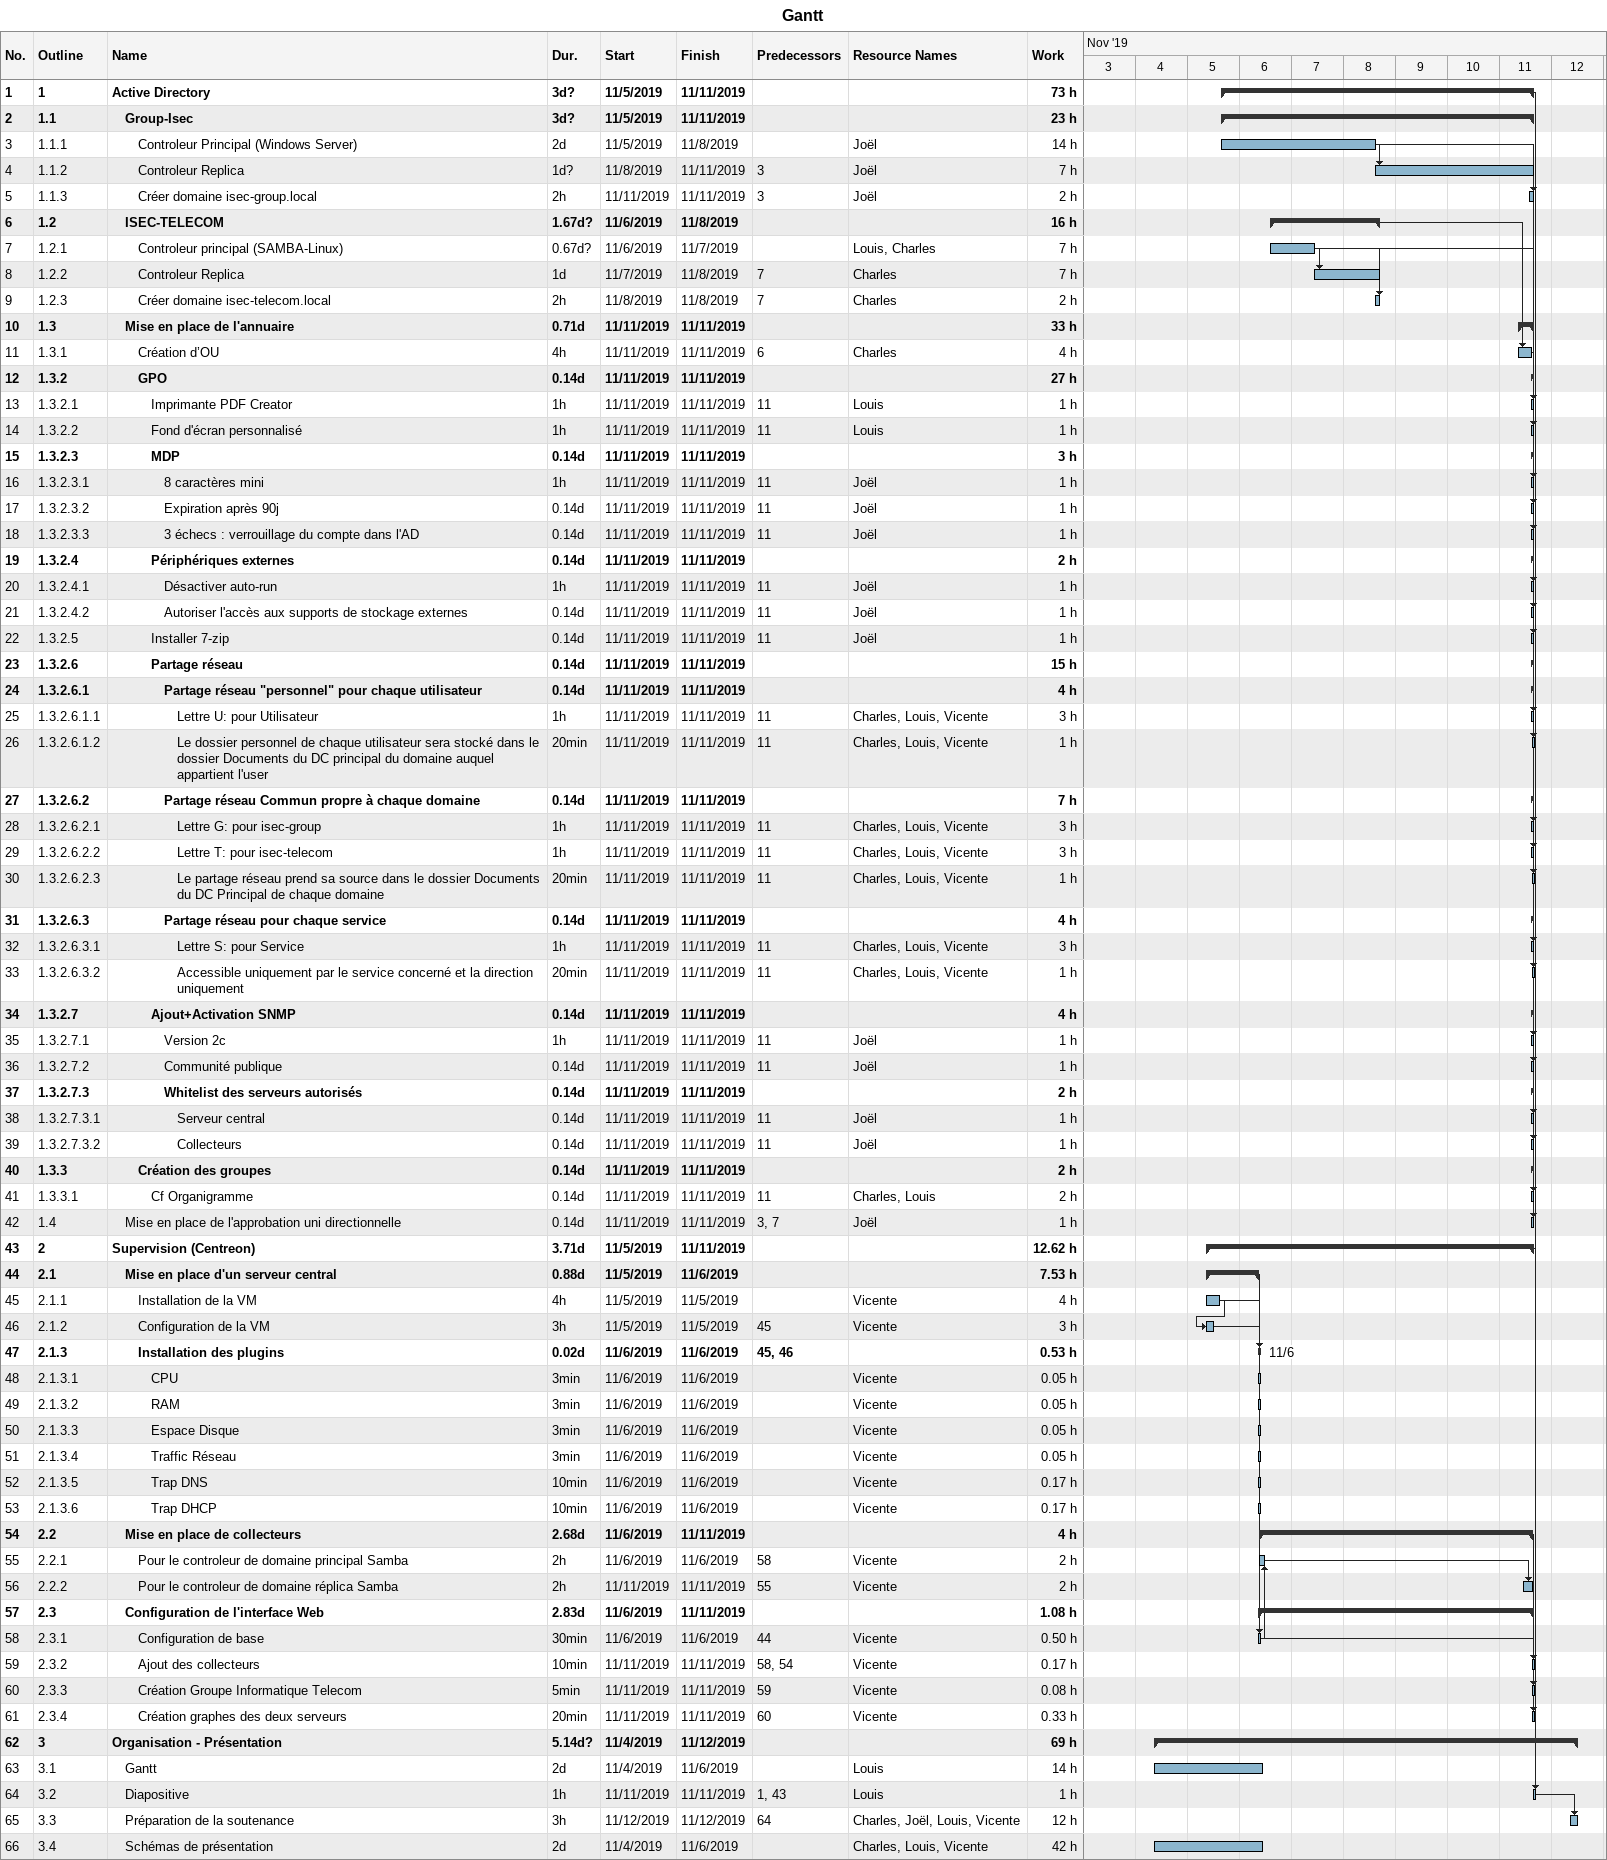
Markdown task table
Gantt

| ID | WBS | Task | Duration | Start | Finish | Predecessors | Resources | Work (h) |
|---|---|---|---|---|---|---|---|---|
| 1 | 1 | **Active Directory** | 3d? | 2019-11-05 | 2019-11-11 |  |  | 73 |
| 2 | 1.1 | **Group-Isec** | 3d? | 2019-11-05 | 2019-11-11 |  |  | 23 |
| 3 | 1.1.1 | Controleur Principal (Windows Server) | 2d | 2019-11-05 | 2019-11-08 |  | Joël | 14 |
| 4 | 1.1.2 | Controleur Replica | 1d? | 2019-11-08 | 2019-11-11 | 3 | Joël | 7 |
| 5 | 1.1.3 | Créer domaine isec-group.local | 2h | 2019-11-11 | 2019-11-11 | 3 | Joël | 2 |
| 6 | 1.2 | **ISEC-TELECOM** | 1.67d? | 2019-11-06 | 2019-11-08 |  |  | 16 |
| 7 | 1.2.1 | Controleur principal (SAMBA-Linux) | 0.67d? | 2019-11-06 | 2019-11-07 |  | Louis, Charles | 7 |
| 8 | 1.2.2 | Controleur Replica | 1d | 2019-11-07 | 2019-11-08 | 7 | Charles | 7 |
| 9 | 1.2.3 | Créer domaine isec-telecom.local | 2h | 2019-11-08 | 2019-11-08 | 7 | Charles | 2 |
| 10 | 1.3 | **Mise en place de l'annuaire** | 0.71d | 2019-11-11 | 2019-11-11 |  |  | 33 |
| 11 | 1.3.1 | Création d’OU | 4h | 2019-11-11 | 2019-11-11 | 6 | Charles | 4 |
| 12 | 1.3.2 | **GPO** | 0.14d | 2019-11-11 | 2019-11-11 |  |  | 27 |
| 13 | 1.3.2.1 | Imprimante PDF Creator | 1h | 2019-11-11 | 2019-11-11 | 11 | Louis | 1 |
| 14 | 1.3.2.2 | Fond d'écran personnalisé | 1h | 2019-11-11 | 2019-11-11 | 11 | Louis | 1 |
| 15 | 1.3.2.3 | **MDP** | 0.14d | 2019-11-11 | 2019-11-11 |  |  | 3 |
| 16 | 1.3.2.3.1 | 8 caractères mini | 1h | 2019-11-11 | 2019-11-11 | 11 | Joël | 1 |
| 17 | 1.3.2.3.2 | Expiration après 90j | 0.14d | 2019-11-11 | 2019-11-11 | 11 | Joël | 1 |
| 18 | 1.3.2.3.3 | 3 échecs : verrouillage du compte dans l'AD | 0.14d | 2019-11-11 | 2019-11-11 | 11 | Joël | 1 |
| 19 | 1.3.2.4 | **Périphériques externes** | 0.14d | 2019-11-11 | 2019-11-11 |  |  | 2 |
| 20 | 1.3.2.4.1 | Désactiver auto-run | 1h | 2019-11-11 | 2019-11-11 | 11 | Joël | 1 |
| 21 | 1.3.2.4.2 | Autoriser l'accès aux supports de stockage externes | 0.14d | 2019-11-11 | 2019-11-11 | 11 | Joël | 1 |
| 22 | 1.3.2.5 | Installer 7-zip | 0.14d | 2019-11-11 | 2019-11-11 | 11 | Joël | 1 |
| 23 | 1.3.2.6 | **Partage réseau** | 0.14d | 2019-11-11 | 2019-11-11 |  |  | 15 |
| 24 | 1.3.2.6.1 | **Partage réseau "personnel" pour chaque utilisateur** | 0.14d | 2019-11-11 | 2019-11-11 |  |  | 4 |
| 25 | 1.3.2.6.1.1 | Lettre U: pour Utilisateur | 1h | 2019-11-11 | 2019-11-11 | 11 | Charles, Louis, Vicente | 3 |
| 26 | 1.3.2.6.1.2 | Le dossier personnel de chaque utilisateur sera stocké dans le dossier Documents du DC principal du domaine auquel appartient l'user | 20min | 2019-11-11 | 2019-11-11 | 11 | Charles, Louis, Vicente | 1 |
| 27 | 1.3.2.6.2 | **Partage réseau Commun propre à chaque domaine** | 0.14d | 2019-11-11 | 2019-11-11 |  |  | 7 |
| 28 | 1.3.2.6.2.1 | Lettre G: pour isec-group | 1h | 2019-11-11 | 2019-11-11 | 11 | Charles, Louis, Vicente | 3 |
| 29 | 1.3.2.6.2.2 | Lettre T: pour isec-telecom | 1h | 2019-11-11 | 2019-11-11 | 11 | Charles, Louis, Vicente | 3 |
| 30 | 1.3.2.6.2.3 | Le partage réseau prend sa source dans le dossier Documents du DC Principal de chaque domaine | 20min | 2019-11-11 | 2019-11-11 | 11 | Charles, Louis, Vicente | 1 |
| 31 | 1.3.2.6.3 | **Partage réseau pour chaque service** | 0.14d | 2019-11-11 | 2019-11-11 |  |  | 4 |
| 32 | 1.3.2.6.3.1 | Lettre S: pour Service | 1h | 2019-11-11 | 2019-11-11 | 11 | Charles, Louis, Vicente | 3 |
| 33 | 1.3.2.6.3.2 | Accessible uniquement par le service concerné et la direction uniquement | 20min | 2019-11-11 | 2019-11-11 | 11 | Charles, Louis, Vicente | 1 |
| 34 | 1.3.2.7 | **Ajout+Activation SNMP** | 0.14d | 2019-11-11 | 2019-11-11 |  |  | 4 |
| 35 | 1.3.2.7.1 | Version 2c | 1h | 2019-11-11 | 2019-11-11 | 11 | Joël | 1 |
| 36 | 1.3.2.7.2 | Communité publique | 0.14d | 2019-11-11 | 2019-11-11 | 11 | Joël | 1 |
| 37 | 1.3.2.7.3 | **Whitelist des serveurs autorisés** | 0.14d | 2019-11-11 | 2019-11-11 |  |  | 2 |
| 38 | 1.3.2.7.3.1 | Serveur central | 0.14d | 2019-11-11 | 2019-11-11 | 11 | Joël | 1 |
| 39 | 1.3.2.7.3.2 | Collecteurs | 0.14d | 2019-11-11 | 2019-11-11 | 11 | Joël | 1 |
| 40 | 1.3.3 | **Création des groupes** | 0.14d | 2019-11-11 | 2019-11-11 |  |  | 2 |
| 41 | 1.3.3.1 | Cf Organigramme | 0.14d | 2019-11-11 | 2019-11-11 | 11 | Charles, Louis | 2 |
| 42 | 1.4 | Mise en place de l'approbation uni directionnelle | 0.14d | 2019-11-11 | 2019-11-11 | 3, 7 | Joël | 1 |
| 43 | 2 | **Supervision (Centreon)** | 3.71d | 2019-11-05 | 2019-11-11 |  |  | 12.62 |
| 44 | 2.1 | **Mise en place d'un serveur central** | 0.88d | 2019-11-05 | 2019-11-06 |  |  | 7.53 |
| 45 | 2.1.1 | Installation de la VM | 4h | 2019-11-05 | 2019-11-05 |  | Vicente | 4 |
| 46 | 2.1.2 | Configuration de la VM | 3h | 2019-11-05 | 2019-11-05 | 45 | Vicente | 3 |
| 47 | 2.1.3 | **Installation des plugins** | 0.02d | 2019-11-06 | 2019-11-06 | 45, 46 |  | 0.53 |
| 48 | 2.1.3.1 | CPU | 3min | 2019-11-06 | 2019-11-06 |  | Vicente | 0.05 |
| 49 | 2.1.3.2 | RAM | 3min | 2019-11-06 | 2019-11-06 |  | Vicente | 0.05 |
| 50 | 2.1.3.3 | Espace Disque | 3min | 2019-11-06 | 2019-11-06 |  | Vicente | 0.05 |
| 51 | 2.1.3.4 | Traffic Réseau | 3min | 2019-11-06 | 2019-11-06 |  | Vicente | 0.05 |
| 52 | 2.1.3.5 | Trap DNS | 10min | 2019-11-06 | 2019-11-06 |  | Vicente | 0.17 |
| 53 | 2.1.3.6 | Trap DHCP | 10min | 2019-11-06 | 2019-11-06 |  | Vicente | 0.17 |
| 54 | 2.2 | **Mise en place de collecteurs** | 2.68d | 2019-11-06 | 2019-11-11 |  |  | 4 |
| 55 | 2.2.1 | Pour le controleur de domaine principal Samba | 2h | 2019-11-06 | 2019-11-06 | 58 | Vicente | 2 |
| 56 | 2.2.2 | Pour le controleur de domaine réplica Samba | 2h | 2019-11-11 | 2019-11-11 | 55 | Vicente | 2 |
| 57 | 2.3 | **Configuration de l'interface Web** | 2.83d | 2019-11-06 | 2019-11-11 |  |  | 1.08 |
| 58 | 2.3.1 | Configuration de base | 30min | 2019-11-06 | 2019-11-06 | 44 | Vicente | 0.50 |
| 59 | 2.3.2 | Ajout des collecteurs | 10min | 2019-11-11 | 2019-11-11 | 58, 54 | Vicente | 0.17 |
| 60 | 2.3.3 | Création Groupe Informatique Telecom | 5min | 2019-11-11 | 2019-11-11 | 59 | Vicente | 0.08 |
| 61 | 2.3.4 | Création graphes des deux serveurs | 20min | 2019-11-11 | 2019-11-11 | 60 | Vicente | 0.33 |
| 62 | 3 | **Organisation - Présentation** | 5.14d? | 2019-11-04 | 2019-11-12 |  |  | 69 |
| 63 | 3.1 | Gantt | 2d | 2019-11-04 | 2019-11-06 |  | Louis | 14 |
| 64 | 3.2 | Diapositive | 1h | 2019-11-11 | 2019-11-11 | 1, 43 | Louis | 1 |
| 65 | 3.3 | Préparation de la soutenance | 3h | 2019-11-12 | 2019-11-12 | 64 | Charles, Joël, Louis, Vicente | 12 |
| 66 | 3.4 | Schémas de présentation | 2d | 2019-11-04 | 2019-11-06 |  | Charles, Louis, Vicente | 42 |
